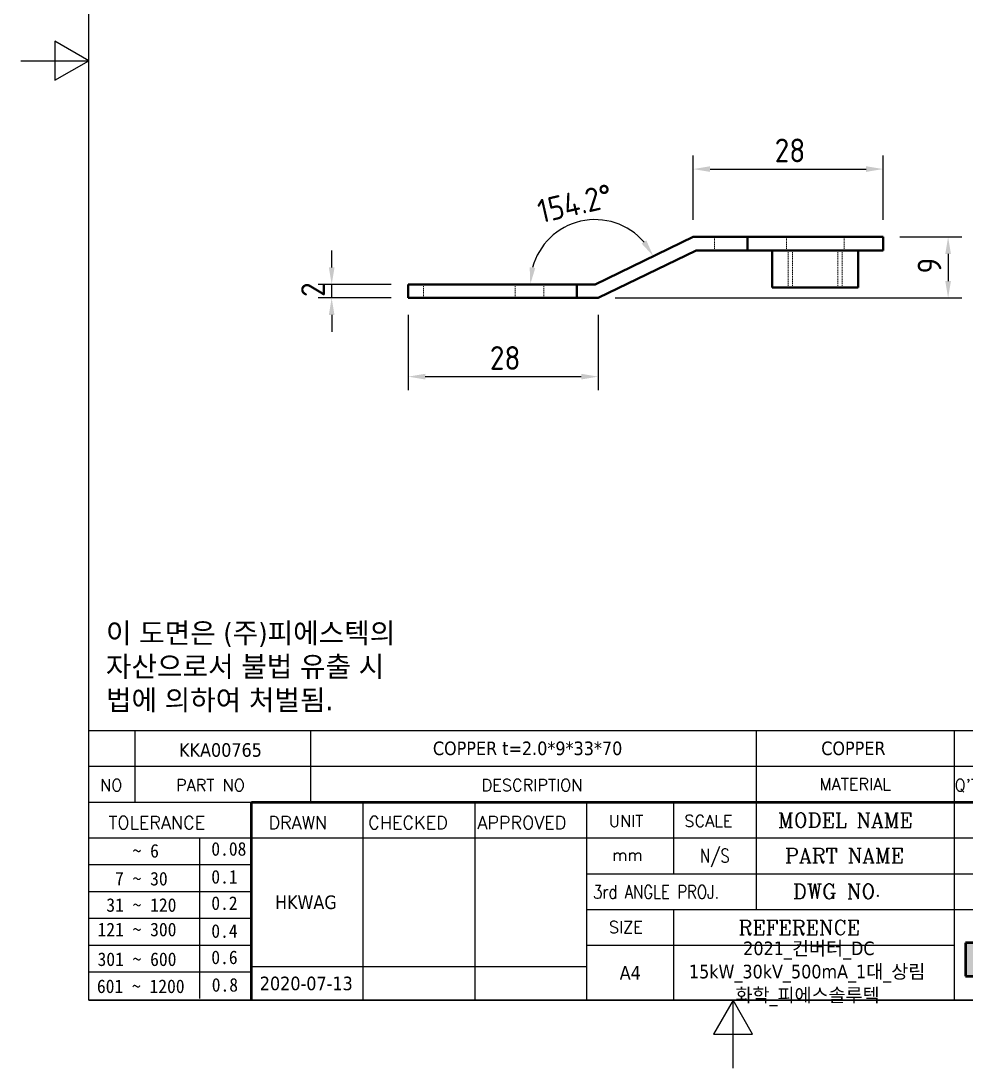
# Model space of a CAD drawing. Header units: millimetres. Extents: x 0 to 210, y 0 to 297.
# Drawn here: x 0 to 139.4, y 0 to 154.4 of the extents above; entities that cross this region are included whole.
import ezdxf
from ezdxf.enums import TextEntityAlignment as Align

# ---------------------------------------------------------------- set-up
doc = ezdxf.new("R2010")
doc.units = ezdxf.units.MM
doc.linetypes.add('DASHED', pattern=[0.2067, 0.1654, -0.0413])
doc.layers.get('0').update_dxf_attribs({"color": 3, "lineweight": 25, "true_color": 0x00ff00})
for name, color, linetype, lineweight, true_color in [('가려진 것(ISO)', 2, 'DASHED', 18, 0xffff00), ('가시적인 것(ISO)', 3, 'Continuous', 40, 0x00ff00), ('기호(ISO)', 5, 'Continuous', 25, 0x0000ff), ('제목(ISO)', 5, 'Continuous', 50, 0x0000ff), ('치수(ISO)', 2, 'Continuous', 25, 0xffff00)]:
    doc.layers.add(name, color=color, linetype=linetype, lineweight=lineweight, true_color=true_color)
doc.layers.add('경계(ISO)', color=7, linetype='Continuous', lineweight=25)
doc.styles.add('HAN_291', font='')
doc.styles.add('RC_284', font='ROMANC.shx')
doc.styles.add('RC_287', font='ROMANC.shx')
doc.styles.add('RC_292', font='ROMANC.shx')
doc.styles.add('문자 텍스트_PSTEK_POSCO', font='isocp.shx')
doc.styles.add('치수 텍스트_PSTEK_POSCO', font='isocp.shx')
doc.styles.add('텍스트 스타일198', font='tahoma.ttf')
doc.styles.add('텍스트 스타일333', font='ROMANC.shx', dxfattribs={"width": 0.800000011920929})
doc.styles.get('HAN_291').set_extended_font_data('GulimChe')
doc.dimstyles.new('치수_PSTEK_POSCO', dxfattribs={"dimtxt": 3.5, "dimasz": 2.5, "dimexe": 2, "dimexo": 2.5, "dimgap": 1, "dimtad": 1, "dimrnd": 1e-08, "dimdsep": 46, "dimtxsty": '치수 텍스트_PSTEK_POSCO', "dimcen": 0.09, "dimdle": 10, "dimclrd": 7, "dimclre": 7, "dimclrt": 2, "dimadec": 1, "dimazin": 2, "dimtfac": 1, "dimtmove": 0, "dimatfit": 3, "dimfxl": 1, "dimtolj": 1, "dimlwd": -1, "dimlwe": -1, "dimarcsym": 0})

# ---------------------------------------------------------------- blocks, each defined once
blk = doc.blocks.new('경계 Default Border')
at = {"layer": '경계(ISO)', "flags": 128}
for points in [[(10, 10), (10, 287.0000076293945), (200, 287.0000076293945), (200, 10), (10, 10)], [(0, 148.5000038146973), (10, 148.5000038146973), (5, 151.3867473602295), (5, 145.6132507324219), (10, 148.5000038146973)], [(105, 0), (105, 10), (102.1132469177246, 5), (107.8867530822754, 5), (105, 10)]]:
    blk.add_lwpolyline(points, dxfattribs=at)
blk = doc.blocks.new('제목 블록 PSTEK')
at = {"true_color": 0xff0000}
h = blk.add_hatch(color=1, dxfattribs=at)
edge = h.paths.add_edge_path(flags=0)
edge.add_line((314.2242174273352, 19.60711530335299), (314.2242174273352, 17.00126995915134))
edge.add_line((314.2242174273352, 17.00126995915134), (314.3485873187598, 17.00126995915134))
edge.add_arc((314.3485873187598, 17.6527312952023), 0.6514613360509371, 270, 360)
edge.add_line((315.0000486548106, 17.6527312952023), (315.0000486548106, 18.95565396730211))
edge.add_arc((314.3485873187598, 18.95565396730212), 0.6514613360508712, 0, 90)
edge.add_line((314.3485873187598, 19.60711530335299), (314.2242174273352, 19.60711530335299))
edge = h.paths.add_edge_path()
edge.add_arc((314.9847713324306, 18.28938669179658), 1.969189947606664, 269.9999999999959, 450)
edge.add_line((314.9847713324306, 20.25857663940318), (311.7664314776902, 20.25857663940324))
edge.add_line((311.7664314776902, 20.25857663940324), (311.7664314776902, 15.3430047401139))
edge.add_line((311.7664314776902, 15.3430047401139), (314.2242174273352, 15.3430047401139))
edge.add_line((314.2242174273352, 15.3430047401139), (314.2242174273352, 16.32019674418991))
edge.add_line((314.2242174273352, 16.32019674418991), (314.9847713324307, 16.32019674418991))
at = {"color": 180, "true_color": 0x3f00ff}
for p, q in [((182.475792979055, 11.79100474011392), (182.4757929790549, 51.56524660363496)), ((182.4757929790549, 51.56524660363496), (372.4757929537551, 51.56524660363496)), ((189.2651435055721, 51.56524660363496), (189.2651435055722, 41.00524660363494)), ((215.2152739891528, 41.00524660363494), (215.2152739891528, 51.56524660363496)), ((280.8758854511282, 51.56524660363496), (280.8758854511282, 41.00524660363494)), ((310.0881549537552, 51.56524660363496), (310.0881549537553, 41.00524660363494)), ((182.475792979055, 46.2852466036349), (372.4757929537551, 46.28524660363492)), ((182.475792979055, 41.00524660363493), (206.451475290024, 41.00524660363493)), ((222.9401812389276, 11.79100474011392), (222.9401812389276, 41.00524660363494)), ((239.4288871878316, 11.79100474011392), (239.4288871878316, 41.00524660363494)), ((255.9175931367356, 11.79100474011392), (255.9175931367356, 41.00524660363494)), ((268.6918866058747, 41.00524660363494), (268.6918866058747, 30.44524660363498)), ((280.8758854511282, 41.00524660363494), (280.8758854511282, 25.16524660363502)), ((310.088154953755, 41.00524660363494), (310.088154953755, 11.79100474011392)), ((182.475792979055, 35.72524660363497), (206.451475290024, 35.72524660363497)), ((198.8621818849491, 12.02524660363491), (198.8621818849491, 35.72524660363497)), ((206.451475290024, 35.72524660363497), (372.4757929537551, 35.72524660363497)), ((182.475792979055, 31.77524660363492), (206.451475290024, 31.77524660363492)), ((255.917593136736, 30.44524660363498), (372.4757929537552, 30.44524660363501)), ((182.475792979055, 27.82524660363487), (206.451475290024, 27.82524660363487)), ((255.9175931367359, 25.16524660363502), (372.4757929537552, 25.165246603635)), ((268.6918866058744, 25.16524660363502), (268.6918866058744, 11.79100474011392)), ((182.475792979055, 23.87524660363505), (206.451475290024, 23.87524660363505)), ((182.475792979055, 19.92524660363478), (206.451475290024, 19.92524660363478)), ((255.9175931367359, 19.88524660363481), (310.0881549537553, 19.88524660363481)), ((182.475792979055, 15.97524660363496), (206.451475290024, 15.97524660363496)), ((206.451475290024, 16.74100474011396), (255.9175931367359, 16.74100474011396)), ((182.475792979055, 11.79100474011392), (372.4757929537551, 11.79100474011389))]:
    blk.add_line(p, q, dxfattribs=at)
at = {"color": 7, "lineweight": 50}
for p, q in [((206.4514752900237, 11.79100474011392), (206.4514752900237, 41.00524660363494)), ((206.451475290024, 41.00524660363494), (372.4757929537551, 41.00524660363496))]:
    blk.add_line(p, q, dxfattribs=at)
at = {"color": 7}
for p, q in [((311.7664314776902, 20.25900474011391), (311.7664314776902, 15.34300474011391)), ((314.9847713324309, 20.25857663940324), (311.7664314776902, 20.25857663940324)), ((314.9847713324309, 20.25857663940324), (311.7664314776902, 20.25857663940324)), ((311.7664314776902, 20.25857663940324), (311.7664314776902, 15.3430047401139)), ((311.7664314776902, 15.3430047401139), (314.2242174273352, 15.3430047401139)), ((311.7664314776902, 15.3430047401139), (314.2242174273352, 15.3430047401139))]:
    blk.add_line(p, q, dxfattribs=at)
at = {"color": 1, "true_color": 0xff0000}
for p, q in [((314.9847713324309, 20.25857663940324), (311.7664314776902, 20.25857663940324)), ((311.7664314776902, 20.25857663940324), (311.7664314776902, 15.3430047401139)), ((311.7664314776902, 15.3430047401139), (314.2242174273352, 15.3430047401139))]:
    blk.add_line(p, q, dxfattribs=at)
at = {"layer": '제목(ISO)', "lineweight": 18}
blk.add_line((182.475792979055, 35.72500474011393), (182.475792979055, 11.79100474011392), dxfattribs=at)
at = {"layer": '제목(ISO)'}
for p, q in [((314.9847713324306, 20.25857663940324), (311.7664314776902, 20.25857663940324)), ((311.7664314776902, 20.25857663940324), (311.7664314776902, 15.3430047401139)), ((311.7664314776902, 15.3430047401139), (314.2242174273352, 15.3430047401139))]:
    blk.add_line(p, q, dxfattribs=at)
at = {"color": 2, "true_color": 0xffff00}
for s, height, style, p in [('NO', 1.742399930953979, 'RC_284', (184.135398793432, 42.62317362549192)), ('PART NO', 1.742399930953979, 'RC_284', (195.3359407378685, 42.62317362549192)), ('DESCRIPTION', 1.742399930953979, 'RC_284', (240.4025565652523, 42.62317362549192)), ("Q'TY", 1.742399930953979, 'RC_284', (310.1440786515383, 42.62317362549192)), (' TOLERANCE', 1.899999976158142, 'RC_287', (184.0872874387979, 37.00893196870329)), ('DRAWN', 1.899999976158142, 'RC_287', (208.9766620976279, 37.00893196870329)), ('CHECKED', 1.899999976158142, 'RC_287', (223.6856844514997, 37.00893196870329)), ('APPROVED', 1.899999976158142, 'RC_287', (239.7795453577791, 37.00893196870329)), ('UNIT', 1.742399930953979, 'RC_284', (259.1652673287452, 37.34317362549218)), ('SCALE', 1.742399930953979, 'RC_284', (270.2934779252897, 37.34317362549218)), ('MODEL NAME', 2.178000062704086, 'RC_292', (284.096330289083, 37.25462520371384)), ('    ~ 6', 2.000000029802322, 'HAN_291', (183.7721304966814, 32.8176515608431)), ('0.08', 2.000000029802322, 'HAN_291', (200.5467345600617, 33.09873600004101)), ('PART NAME', 2.178000062704086, 'RC_292', (285.1416959765849, 32.03045329421792)), ('mm', 1.742399930953979, 'RC_284', (259.6505418159997, 32.3543089683787)), ('0.1', 2.000000029802322, 'HAN_291', (200.5467345600617, 28.98646558742206)), ('  7 ~ 30', 2.000000029802322, 'HAN_291', (183.7721304966814, 28.70538114822415)), (' DWG NO.', 2.178000062704086, 'RC_292', (284.8124284083233, 26.75045329421772)), (' 31 ~ 120', 2.000000029802322, 'HAN_291', (183.7721304966814, 24.82628181916237)), ('0.2', 2.000000029802322, 'HAN_291', (200.5467345600617, 25.10736625836028)), ('121 ~ 300', 2.000000029802322, 'HAN_291', (183.7721304966814, 21.21401206133254)), ('SIZE', 1.742399930953979, 'RC_284', (259.1652673287452, 21.69497768947366)), ('REFERENCE', 2.178000062704086, 'RC_292', (278.2741065029841, 21.43214925458022)), ('0.4', 2.000000029802322, 'HAN_291', (200.5467345600617, 20.99509650053045)), ('301 ~ 600', 2.000000029802322, 'HAN_291', (183.7721304966814, 16.83491273227077)), ('0.6', 2.000000029802322, 'HAN_291', (200.5467345600617, 17.11599717146868)), ('601 ~ 1200', 2.000000029802322, 'HAN_291', (183.6802025156883, 12.84759660881125)), ('0.8', 2.000000029802322, 'HAN_291', (200.6097246063884, 13.05732192299702))]:
    blk.add_text(s, height=height, dxfattribs=dict(at, style=style)).set_placement(p)
at = {"color": 2, "true_color": 0xffff00, "style": 'RC_284'}
blk.add_text('MATERIAL', height=1.742399930953979, dxfattribs=at).set_placement((295.4820202024417, 43.64524660363492), align=Align.MIDDLE_CENTER)
at = {"color": 7, "style": '텍스트 스타일333', "width": 0.7999999523162842}
blk.add_text('N/S', height=2.000000029802322, dxfattribs=at).set_placement((274.7838860285014, 33.08524660363496), align=Align.MIDDLE_CENTER)
at = {"color": 2, "true_color": 0xffff00, "style": '텍스트 스타일333', "width": 0.7999999523162842}
blk.add_text('3rd ANGLE PROJ.', height=2.000000029802322, dxfattribs=at).set_placement((256.8430306642954, 26.76148381654429))
at = {"layer": '제목(ISO)', "color": 7, "style": '텍스트 스타일198'}
for tag, p in [('부품_번호_001', (195.7923874187775, 47.68071419841495)), ('설명_001', (233.2142958971091, 47.92245856837096)), ('재질_001', (290.4746326517839, 47.92524659519488)), ("3._Q'TY_001", (312.7051684940307, 47.92188863680521)), ('질량\\P3;_001', (350.3046145979153, 48.1643332325385)), ('1._MODEL_NAME_001', (326.7684841840689, 37.52172745615292)), ('제목_001', (335.8143427205088, 32.12402853706239)), ('부품_번호_001', (334.4516276720094, 26.80591818687283)), ('설계자_001', (209.9396160013646, 25.23446884679021)), ('프로젝트_001', (278.9744245225954, 18.43818283951269)), ('시트_크기_001', (260.7634369704525, 14.8381256569732)), ('프로젝트_002', (270.968857657947, 15.01430360086118)), ('작성_날짜_001', (207.6944850220393, 13.26600473167383)), ('프로젝트_003', (277.8268382229195, 11.55047762554502))]:
    blk.add_attdef(tag, p, '', height=2.000000029802322, dxfattribs=at)
for tag, p in [('4._COLOR', (327.6805273250926, 48.92524660363493)), ('점검자', (231.1845342133799, 26.23312567187446)), ('엔지니어링_승인자', (247.673240162284, 26.23312567187446)), ('점검_날짜', (231.1845342133799, 14.26600474011394)), ('엔지니어링_승인_날짜', (247.6732401622839, 14.26600474011394))]:
    blk.add_attdef(tag, text='', height=2.000000029802322, dxfattribs=at).set_placement(p, align=Align.MIDDLE_CENTER)
blk = doc.blocks.new('*D22')
at = {"layer": 'Defpoints', "color": 0, "transparency": 16777216}
for p in [(45.81880438826312, 115.5192399553414), (57.10775070166301, 115.5192399553414), (57.10775070166301, 113.5192399553414)]:
    blk.add_point(p, dxfattribs=at)
at = {"layer": '치수(ISO)', "color": 7, "transparency": 16777216}
for p, q in [((45.81880438826312, 118.0192399553414), (45.81880438826312, 120.5192399553414)), ((54.60775070166301, 115.5192399553414), (43.81880438826312, 115.5192399553414)), ((45.81880438826312, 113.5192399553414), (45.81880438826312, 115.5192399553414)), ((54.60775070166301, 113.5192399553414), (43.81880438826312, 113.5192399553414)), ((45.81880438826312, 111.0192399553414), (45.81880438826312, 108.5192399553414))]:
    blk.add_line(p, q, dxfattribs=at)
for points in [[(45.40213772159646, 118.0192399553414), (46.23547105492979, 118.0192399553414), (45.81880438826312, 115.5192399553414)], [(45.40213772159645, 111.0192399553414), (46.23547105492978, 111.0192399553414), (45.81880438826312, 113.5192399553414)]]:
    blk.add_solid(points, dxfattribs=at)
at = {"layer": '치수(ISO)', "color": 2, "transparency": 16777216, "insert": (43.06845990007412, 113.6696976325067), "char_height": 3.5, "attachment_point": 4, "rotation": 90, "style": '치수 텍스트_PSTEK_POSCO'}
blk.add_mtext('\\A1;2', dxfattribs=at)
blk = doc.blocks.new('*D23')
at = {"layer": 'Defpoints', "color": 0, "transparency": 16777216}
for p in [(57.10775070166301, 113.5192399553414), (85.10775070166301, 113.5192399553414), (85.10775070166301, 101.9240062584956)]:
    blk.add_point(p, dxfattribs=at)
at = {"layer": '치수(ISO)', "color": 7, "transparency": 16777216}
for p, q in [((57.10775070166301, 111.0192399553414), (57.10775070166301, 99.92400625849558)), ((85.10775070166301, 111.0192399553414), (85.10775070166301, 99.92400625849558)), ((59.60775070166301, 101.9240062584956), (82.60775070166301, 101.9240062584956))]:
    blk.add_line(p, q, dxfattribs=at)
for points in [[(59.60775070166301, 102.3406729251623), (59.60775070166301, 101.5073395918289), (57.10775070166301, 101.9240062584956)], [(82.60775070166301, 102.3406729251623), (82.60775070166301, 101.5073395918289), (85.10775070166301, 101.9240062584956)]]:
    blk.add_solid(points, dxfattribs=at)
at = {"layer": '치수(ISO)', "color": 2, "transparency": 16777216, "insert": (69.13831172528505, 104.6743507466846), "char_height": 3.5, "attachment_point": 4, "style": '치수 텍스트_PSTEK_POSCO'}
blk.add_mtext('\\A1;28', dxfattribs=at)
blk = doc.blocks.new('*D24')
at = {"layer": 'Defpoints', "color": 0, "transparency": 16777216}
for p in [(127.107750701663, 132.5192399553414), (99.10775070166301, 122.5192399553414), (127.107750701663, 122.5192399553414)]:
    blk.add_point(p, dxfattribs=at)
at = {"layer": '치수(ISO)', "color": 7, "transparency": 16777216}
for p, q in [((99.10775070166301, 125.0192399553414), (99.10775070166301, 134.5192399553414)), ((127.107750701663, 125.0192399553414), (127.107750701663, 134.5192399553414)), ((101.607750701663, 132.5192399553414), (124.607750701663, 132.5192399553414))]:
    blk.add_line(p, q, dxfattribs=at)
for points in [[(101.607750701663, 132.935906622008), (101.607750701663, 132.1025732886747), (99.10775070166301, 132.5192399553414)], [(124.607750701663, 132.935906622008), (124.607750701663, 132.1025732886747), (127.107750701663, 132.5192399553414)]]:
    blk.add_solid(points, dxfattribs=at)
at = {"layer": '치수(ISO)', "color": 2, "transparency": 16777216, "insert": (111.138311725285, 135.2695844435304), "char_height": 3.5, "attachment_point": 4, "style": '치수 텍스트_PSTEK_POSCO'}
blk.add_mtext('\\A1;28', dxfattribs=at)
blk = doc.blocks.new('*D25')
at = {"layer": 'Defpoints', "color": 0, "transparency": 16777216}
for p in [(86.76108831704838, 124.8320520252614), (99.107750701663, 122.5192399553414), (81.97386253298156, 115.5192399553414), (84.64907585768877, 115.5192399553414)]:
    blk.add_point(p, dxfattribs=at)
at = {"layer": '치수(ISO)', "color": 7, "transparency": 16777216}
blk.add_arc((84.64907585768877, 115.5192399553414), 9.549296585515528, 40.87657796297974, 164.9568294679222, dxfattribs=at)
for points in [[(92.21753344338482, 121.9976967018175), (91.5214667580722, 121.5395093885466), (93.24406204054094, 119.6804029892442)], [(75.8401100141589, 117.9431874596372), (75.01394699968534, 118.0522705378869), (75.09977927217325, 115.5192399553414)]]:
    blk.add_solid(points, dxfattribs=at)
at = {"layer": '치수(ISO)', "color": 2, "transparency": 16777216, "insert": (76.27081461439232, 126.2167412561609), "char_height": 3.5, "attachment_point": 4, "rotation": 12.916703715450671, "style": '치수 텍스트_PSTEK_POSCO'}
blk.add_mtext('\\A1;154.2°', dxfattribs=at)
blk = doc.blocks.new('*D34')
at = {"layer": 'Defpoints', "color": 0, "transparency": 16777216}
for p in [(127.107750701663, 122.5192399553414), (85.10775070166301, 113.5192399553414), (136.7087598053078, 113.5192399553414)]:
    blk.add_point(p, dxfattribs=at)
at = {"layer": '치수(ISO)', "color": 7, "transparency": 16777216}
for p, q in [((129.607750701663, 122.5192399553414), (138.7087598053078, 122.5192399553414)), ((136.7087598053078, 120.0192399553414), (136.7087598053078, 116.0192399553414)), ((87.60775070166301, 113.5192399553414), (138.7087598053078, 113.5192399553414))]:
    blk.add_line(p, q, dxfattribs=at)
for points in [[(136.2920931386411, 120.0192399553414), (137.1254264719745, 120.0192399553414), (136.7087598053078, 122.5192399553414)], [(136.2920931386411, 116.0192399553414), (137.1254264719745, 116.0192399553414), (136.7087598053078, 113.5192399553414)]]:
    blk.add_solid(points, dxfattribs=at)
at = {"layer": '치수(ISO)', "color": 2, "transparency": 16777216, "insert": (133.9587598053078, 117.127579072038), "char_height": 3.5, "attachment_point": 4, "rotation": 90, "style": '치수 텍스트_PSTEK_POSCO'}
blk.add_mtext('\\A1;9', dxfattribs=at)

msp = doc.modelspace()

# ---------------------------------------------------------------- linework, layer by layer
at = {"layer": '가려진 것(ISO)'}
for p, q in [((102.2416388703445, 122.5192399553414), (102.2416388703445, 120.5192399553414)), ((112.857750701663, 120.5192399553414), (112.857750701663, 122.5192399553414)), ((121.357750701663, 120.5192399553414), (121.357750701663, 122.5192399553414)), ((113.107750701663, 120.5192399553414), (113.107750701663, 115.0492399553414)), ((113.784250701663, 115.0492399553414), (113.784250701663, 120.5192399553414)), ((120.431250701663, 115.0492399553414), (120.431250701663, 120.5192399553414)), ((121.107750701663, 115.0492399553414), (121.107750701663, 120.5192399553414)), ((59.35775070166302, 115.5192399553414), (59.35775070166302, 113.5192399553414)), ((72.85775070166301, 115.5192399553414), (72.85775070166301, 113.5192399553414)), ((77.10775070166301, 115.5192399553414), (77.10775070166301, 113.5192399553414))]:
    msp.add_line(p, q, dxfattribs=at)
at = {"layer": '가시적인 것(ISO)'}
for p, q in [((99.10775070166301, 122.5192399553414), (84.64907585768877, 115.5192399553414)), ((107.107750701663, 122.5192399553414), (99.10775070166301, 122.5192399553414)), ((126.107750701663, 122.5192399553414), (107.107750701663, 122.5192399553414)), ((107.107750701663, 122.5192399553414), (107.107750701663, 120.5192399553414)), ((127.107750701663, 122.5192399553414), (126.107750701663, 122.5192399553414)), ((127.107750701663, 122.5192399553414), (127.107750701663, 120.5192399553414)), ((85.10775070166302, 113.5192399553414), (99.56642554563726, 120.5192399553414)), ((99.56642554563726, 120.5192399553414), (107.107750701663, 120.5192399553414)), ((107.107750701663, 120.5192399553414), (126.107750701663, 120.5192399553414)), ((110.782750701663, 115.0492399553414), (110.782750701663, 120.5192399553414)), ((123.432750701663, 115.0492399553414), (123.432750701663, 120.5192399553414)), ((126.107750701663, 120.5192399553414), (127.107750701663, 120.5192399553414)), ((58.10775070166302, 115.5192399553414), (57.10775070166302, 115.5192399553414)), ((57.10775070166301, 113.5192399553414), (57.10775070166301, 115.5192399553414)), ((81.97386253298156, 115.5192399553414), (58.10775070166301, 115.5192399553414)), ((81.97386253298156, 115.5192399553414), (81.97386253298156, 113.5192399553414)), ((84.64907585768877, 115.5192399553414), (81.97386253298156, 115.5192399553414)), ((123.432750701663, 115.0492399553414), (110.782750701663, 115.0492399553414)), ((57.10775070166302, 113.5192399553414), (58.10775070166302, 113.5192399553414)), ((58.10775070166301, 113.5192399553414), (81.97386253298156, 113.5192399553414)), ((81.97386253298156, 113.5192399553414), (85.10775070166302, 113.5192399553414))]:
    msp.add_line(p, q, dxfattribs=at)

# ---------------------------------------------------------------- block references
msp.add_blockref('경계 Default Border', (0, 0))
ref = msp.add_blockref('제목 블록 PSTEK', (-172.4757929537552, -1.791004740113895))
ref.add_attrib('설계자_001', 'HKWAG', (37.4638230476094, 23.44346410667632), dxfattribs={"layer": '제목(ISO)', "color": 7, "height": 2.000000029802322, "style": '텍스트 스타일198'})
ref.add_attrib('프로젝트_001', '2021_컨버터_DC', (106.4986315688402, 16.64717809939879), dxfattribs={"layer": '제목(ISO)', "color": 7, "height": 2.000000029802322, "style": '텍스트 스타일198'})
ref.add_attrib('시트_크기_001', 'A4', (88.28764401669724, 13.04712091685931), dxfattribs={"layer": '제목(ISO)', "color": 7, "height": 2.000000029802322, "style": '텍스트 스타일198'})
ref.add_attrib('작성_날짜_001', '2020-07-13', (35.21869206828416, 11.47499999155994), dxfattribs={"layer": '제목(ISO)', "color": 7, "height": 2.000000029802322, "style": '텍스트 스타일198'})
ref.add_attrib('재질_001', 'COPPER', (117.9988396980288, 46.13424185508099), dxfattribs={"layer": '제목(ISO)', "color": 7, "height": 2.000000029802322, "style": '텍스트 스타일198'})
ref.add_attrib('설명_001', 'COPPER t=2.0*9*33*70', (60.73850294335391, 46.13145382825707), dxfattribs={"layer": '제목(ISO)', "color": 7, "height": 2.000000029802322, "style": '텍스트 스타일198'})
ref.add_attrib('부품_번호_001', 'KKA00765', (23.31659446502237, 45.88970945830106), dxfattribs={"layer": '제목(ISO)', "color": 7, "height": 2.000000029802322, "style": '텍스트 스타일198'})
ref.add_attrib('프로젝트_002', '15kW_30kV_500mA_1대_상림', (98.49306470419181, 13.22329886074729), dxfattribs={"layer": '제목(ISO)', "color": 7, "height": 2.000000029802322, "style": '텍스트 스타일198'})
ref.add_attrib('프로젝트_003', '화학_피에스솔루텍', (105.3510452691644, 9.759472885431132), dxfattribs={"layer": '제목(ISO)', "color": 7, "height": 2.000000029802322, "style": '텍스트 스타일198'})

# ---------------------------------------------------------------- texts
at = {"layer": '기호(ISO)', "color": 7, "insert": (12.5345017592702, 59.03223318725009), "char_height": 3.00000011920929, "width": 60.84077827472761, "attachment_point": 4, "line_spacing_factor": 0.9878842234611511, "style": '문자 텍스트_PSTEK_POSCO'}
msp.add_mtext('{\\fTahoma|b0|i0;\\H3.0000;이 도면은 (주)피에스텍의\\P자산으로서 불법 유출 시 \\P법에 의하여 처벌됨.}', dxfattribs=at)

# ---------------------------------------------------------------- dimensions: what is measured, and where the dimension line sits
at = {"layer": '치수(ISO)', "color": 7}
for base, p1, p2, angle, override, picture, middle in [((127.107750701663, 132.5192399553414), (99.10775070166301, 122.5192399553414), (127.107750701663, 122.5192399553414), 180, {"dimdec": 2, "dimtp": 0, "dimtm": -0, "dimtdec": 2, "dimtofl": 0, "dimatfit": 1}, '*D24', (113.107750701663, 132.5192399553414)), ((136.7087598053078, 113.5192399553414), (127.107750701663, 122.5192399553414), (85.10775070166301, 113.5192399553414), 270, {"dimdec": 2, "dimtp": 0, "dimtm": -0, "dimtdec": 2, "dimtofl": 0, "dimatfit": 1}, '*D34', (136.7087598053078, 118.0192399553414)), ((45.81880438826312, 115.5192399553414), (57.10775070166301, 113.5192399553414), (57.10775070166301, 115.5192399553414), 90, {"dimdec": 2, "dimtp": 0, "dimtm": -0, "dimtdec": 2, "dimtofl": 1, "dimatfit": 1}, '*D22', (45.8188043882631, 114.5192399553414)), ((85.10775070166301, 101.9240062584956), (57.10775070166301, 113.5192399553414), (85.10775070166301, 113.5192399553414), 180, {"dimdec": 2, "dimtp": 0, "dimtm": -0, "dimtdec": 2, "dimtofl": 0, "dimatfit": 1}, '*D23', (71.10775070166301, 101.9240062584956))]:
    dim = msp.add_linear_dim(base=base, p1=p1, p2=p2, angle=angle, dimstyle='치수_PSTEK_POSCO', override=override, dxfattribs=at)
    dim.commit()
    dim.dimension.update_dxf_attribs({"geometry": picture, "text_midpoint": middle, "dimtype": 160})
dim = msp.add_angular_dim_3p(base=(86.76108831704838, 124.8320520252614), center=(84.64907585768877, 115.5192399553414), p1=(99.10775070166301, 122.5192399553414), p2=(81.97386253298156, 115.5192399553414), dimstyle='치수_PSTEK_POSCO', override={"dimse1": 1, "dimse2": 1, "dimadec": 1, "dimtp": 0, "dimtm": -0, "dimtdec": 2}, dxfattribs=at)
dim.commit()
dim.dimension.update_dxf_attribs({"geometry": '*D25', "text_midpoint": (82.51448068884822, 124.8269017854307), "dimtype": 165})

doc.saveas('drawing.dxf')
